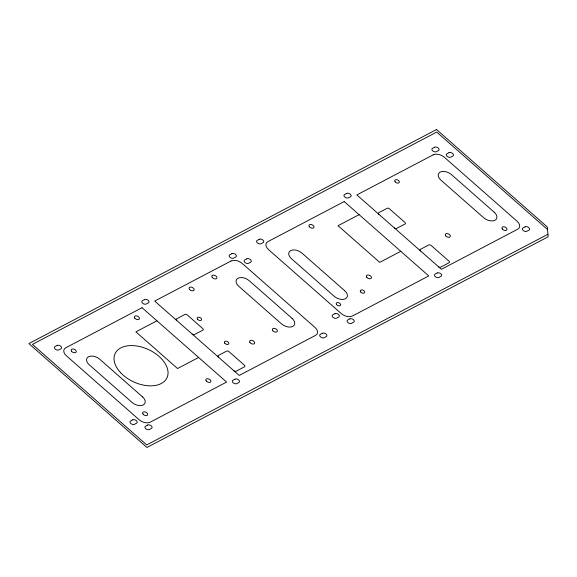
<?xml version="1.0" encoding="UTF-8"?>
<svg xmlns="http://www.w3.org/2000/svg" width="577" height="577" viewBox="0 0 577 577"><rect width="100%" height="100%" fill="white"/><g stroke="black" fill="none" stroke-linecap="round" stroke-linejoin="round"><path stroke-width="0.87" d="M156.944 320.805L135.883 331.862L177.565 368.523L198.625 357.466M359.103 214.651L338.043 225.708L379.724 262.369L400.784 251.305M547.934 234.255L146.731 444.925L32.413 344.382L436.731 132.075L547.523 229.516M233.88 370.73A1.681 1.046 24.9 0 0 236.123 371.22L244.547 366.799A1.681 1.046 24.9 0 0 244.41 365.198L228.932 351.581A1.681 1.046 24.9 0 0 226.689 351.09L218.265 355.511A1.681 1.046 24.9 0 0 218.402 357.113M438.426 266.668A1.681 1.046 24.9 0 0 440.669 267.165L449.094 262.737A1.681 1.046 24.9 0 0 448.956 261.136L431.091 245.427A1.681 1.046 24.9 0 0 428.848 244.936L420.424 249.358A1.681 1.046 24.9 0 0 420.561 250.959M378.887 214.298A1.681 1.046 24.9 0 1 378.75 212.704L387.167 208.275A1.681 1.046 24.9 0 1 389.41 208.773L404.895 222.39A1.681 1.046 24.9 0 1 405.032 223.984L396.608 228.413A1.681 1.046 24.9 0 1 394.365 227.915M176.721 320.451A1.681 1.046 24.9 0 1 176.584 318.857L185.008 314.429A1.681 1.046 24.9 0 1 187.251 314.927L202.736 328.544A1.681 1.046 24.9 0 1 202.873 330.145L194.449 334.566A1.681 1.046 24.9 0 1 192.206 334.069M436.515 129.529L28.85 343.596L146.947 447.471L548.15 236.794L547.306 226.977L436.515 129.529M57.152 345.435L55.053 346.546A2.697 1.673 24.9 0 0 55.269 349.107A2.697 1.673 24.9 0 0 58.861 349.893L60.967 348.789A2.697 1.673 24.9 0 0 60.744 346.229A2.697 1.673 24.9 0 0 57.152 345.435M144.546 299.55L142.44 300.653A2.697 1.673 24.9 0 0 142.663 303.213A2.697 1.673 24.9 0 0 146.255 304.007L148.361 302.903A2.697 1.673 24.9 0 0 148.138 300.343A2.697 1.673 24.9 0 0 144.546 299.55M231.94 253.656L229.834 254.767A2.697 1.673 24.9 0 0 230.057 257.328A2.697 1.673 24.9 0 0 233.642 258.114L235.748 257.01A2.697 1.673 24.9 0 0 235.531 254.45A2.697 1.673 24.9 0 0 231.94 253.656M259.318 239.282L257.212 240.393A2.697 1.673 24.9 0 0 257.429 242.953A2.697 1.673 24.9 0 0 261.02 243.739L263.126 242.636A2.697 1.673 24.9 0 0 262.903 240.075A2.697 1.673 24.9 0 0 259.318 239.282M346.705 193.396L344.599 194.499A2.697 1.673 24.9 0 0 344.822 197.06A2.697 1.673 24.9 0 0 348.414 197.853L350.52 196.75A2.697 1.673 24.9 0 0 350.297 194.189A2.697 1.673 24.9 0 0 346.705 193.396M434.625 147.229L432.519 148.332A2.697 1.673 24.9 0 0 432.743 150.893A2.697 1.673 24.9 0 0 436.335 151.686L438.441 150.583A2.697 1.673 24.9 0 0 438.217 148.022A2.697 1.673 24.9 0 0 434.625 147.229M142.057 307.714L65.72 347.801A8.417 5.229 24.9 0 0 66.413 355.8L139.05 419.688A8.417 5.229 24.9 0 0 150.272 422.162L226.602 382.075L142.057 307.714M231.031 260.992L154.694 301.079L239.239 375.439L315.576 335.36A8.417 5.229 24.9 0 0 314.891 327.354L242.246 263.465A8.417 5.229 24.9 0 0 231.031 260.992M344.217 201.561L267.887 241.64A8.417 5.229 24.9 0 0 268.572 249.646L341.209 313.535A8.417 5.229 24.9 0 0 352.432 316.008L428.769 275.921L344.217 201.561M433.19 154.838L356.853 194.925L441.398 269.286L517.735 229.199A8.417 5.229 24.9 0 0 517.05 221.2L444.413 157.312A8.417 5.229 24.9 0 0 433.19 154.838M246.869 258.835L244.763 259.938A2.697 1.673 24.9 0 0 244.987 262.499A2.697 1.673 24.9 0 0 248.572 263.292L250.678 262.182A2.697 1.673 24.9 0 0 250.461 259.621A2.697 1.673 24.9 0 0 246.869 258.835M449.029 152.681L446.923 153.785A2.697 1.673 24.9 0 0 447.146 156.345A2.697 1.673 24.9 0 0 450.731 157.139L452.837 156.028A2.697 1.673 24.9 0 0 452.62 153.468A2.697 1.673 24.9 0 0 449.029 152.681M132.724 419.861L130.618 420.972A2.697 1.673 24.9 0 0 130.842 423.532A2.697 1.673 24.9 0 0 134.434 424.319L136.54 423.215A2.697 1.673 24.9 0 0 136.316 420.655A2.697 1.673 24.9 0 0 132.724 419.861M334.884 313.708L332.778 314.818A2.697 1.673 24.9 0 0 333.001 317.379A2.697 1.673 24.9 0 0 336.593 318.165L338.699 317.061A2.697 1.673 24.9 0 0 338.475 314.501A2.697 1.673 24.9 0 0 334.884 313.708M147.654 425.04L145.548 426.143A2.697 1.673 24.9 0 0 145.772 428.704A2.697 1.673 24.9 0 0 149.364 429.497L151.462 428.386A2.697 1.673 24.9 0 0 151.246 425.826A2.697 1.673 24.9 0 0 147.654 425.04M235.048 379.147L232.942 380.25A2.697 1.673 24.9 0 0 233.166 382.811A2.697 1.673 24.9 0 0 236.75 383.604L238.856 382.501A2.697 1.673 24.9 0 0 238.64 379.94A2.697 1.673 24.9 0 0 235.048 379.147M322.442 333.261L320.336 334.364A2.697 1.673 24.9 0 0 320.552 336.925A2.697 1.673 24.9 0 0 324.144 337.718L326.25 336.607A2.697 1.673 24.9 0 0 326.027 334.047A2.697 1.673 24.9 0 0 322.442 333.261M349.813 318.886L347.707 319.99A2.697 1.673 24.9 0 0 347.931 322.55A2.697 1.673 24.9 0 0 351.523 323.344L353.629 322.233A2.697 1.673 24.9 0 0 353.405 319.672A2.697 1.673 24.9 0 0 349.813 318.886M437.207 272.993L435.101 274.097A2.697 1.673 24.9 0 0 435.325 276.657A2.697 1.673 24.9 0 0 438.909 277.45L441.016 276.347A2.697 1.673 24.9 0 0 440.799 273.786A2.697 1.673 24.9 0 0 437.207 272.993M525.128 226.826L523.022 227.937A2.697 1.673 24.9 0 0 523.238 230.497A2.697 1.673 24.9 0 0 526.83 231.283L528.936 230.18A2.697 1.673 24.9 0 0 528.72 227.619A2.697 1.673 24.9 0 0 525.128 226.826M494.265 212.257L451.394 174.55A8.417 5.229 24.9 0 0 440.179 172.076A8.417 5.229 24.9 0 0 440.871 180.082L483.735 217.781A8.417 5.229 24.9 0 0 494.958 220.255A8.417 5.229 24.9 0 0 494.265 212.257M344.75 290.765L301.886 253.058A8.417 5.229 24.9 0 0 290.664 250.591A8.417 5.229 24.9 0 0 291.356 258.59L334.22 296.297A8.417 5.229 24.9 0 0 345.443 298.763A8.417 5.229 24.9 0 0 344.75 290.765M292.106 318.41L249.235 280.703A8.417 5.229 24.9 0 0 238.02 278.237A8.417 5.229 24.9 0 0 238.705 286.235L281.576 323.942A8.417 5.229 24.9 0 0 292.799 326.409A8.417 5.229 24.9 0 0 292.106 318.41M142.591 396.918L99.72 359.219A8.417 5.229 24.9 0 0 88.505 356.745A8.417 5.229 24.9 0 0 89.197 364.743L132.061 402.45A8.417 5.229 24.9 0 0 143.284 404.924A8.417 5.229 24.9 0 0 142.591 396.918M309.344 226.739A2.697 1.673 24.9 0 0 313.737 227.713A2.697 1.673 24.9 0 0 311.306 224.511A2.697 1.673 24.9 0 0 309.344 226.739M366.813 277.285A2.697 1.673 24.9 0 0 371.206 278.258A2.697 1.673 24.9 0 0 368.775 275.056A2.697 1.673 24.9 0 0 366.813 277.285M336.564 304.577A2.358 1.464 24.9 0 0 340.408 305.421A2.358 1.464 24.9 0 0 338.281 302.622A2.358 1.464 24.9 0 0 336.564 304.577M360.632 291.933A2.358 1.464 24.9 0 0 364.476 292.784A2.358 1.464 24.9 0 0 362.349 289.979A2.358 1.464 24.9 0 0 360.632 291.933M71.598 351.299A2.697 1.673 24.9 0 0 75.998 352.273A2.697 1.673 24.9 0 0 73.567 349.071A2.697 1.673 24.9 0 0 71.598 351.299M134.78 318.129A2.697 1.673 24.9 0 0 139.172 319.095A2.697 1.673 24.9 0 0 136.742 315.9A2.697 1.673 24.9 0 0 134.78 318.129M206.227 380.971A2.697 1.673 24.9 0 0 210.619 381.938A2.697 1.673 24.9 0 0 208.189 378.736A2.697 1.673 24.9 0 0 206.227 380.971M143.046 414.142A2.697 1.673 24.9 0 0 147.445 415.108A2.697 1.673 24.9 0 0 145.015 411.913A2.697 1.673 24.9 0 0 143.046 414.142M120.643 372.706A28.626 17.779 24.9 0 0 166.587 378.57A28.626 17.779 24.9 0 0 135.869 345.868A28.626 17.779 24.9 0 0 120.643 372.706M445.704 235.856A2.697 1.673 24.9 0 0 450.103 236.83A2.697 1.673 24.9 0 0 447.673 233.627A2.697 1.673 24.9 0 0 445.704 235.856M395.108 181.762A2.459 1.529 24.9 0 0 399.125 182.649A2.459 1.529 24.9 0 0 396.904 179.728A2.459 1.529 24.9 0 0 395.108 181.762M502.365 229.055A2.697 1.673 24.9 0 0 506.757 230.028A2.697 1.673 24.9 0 0 504.327 226.826A2.697 1.673 24.9 0 0 502.365 229.055M189.508 289.387A2.697 1.673 24.9 0 0 193.901 290.361A2.697 1.673 24.9 0 0 191.47 287.158A2.697 1.673 24.9 0 0 189.508 289.387M250 342.594A2.697 1.673 24.9 0 0 254.399 343.56A2.697 1.673 24.9 0 0 251.961 340.365A2.697 1.673 24.9 0 0 250 342.594M272.733 330.657A2.697 1.673 24.9 0 0 277.126 331.624A2.697 1.673 24.9 0 0 274.695 328.428A2.697 1.673 24.9 0 0 272.733 330.657M212.242 277.45A2.697 1.673 24.9 0 0 216.635 278.424A2.697 1.673 24.9 0 0 214.204 275.222A2.697 1.673 24.9 0 0 212.242 277.45M224.756 343.178A2.358 1.464 24.9 0 0 228.6 344.022A2.358 1.464 24.9 0 0 226.472 341.223A2.358 1.464 24.9 0 0 224.756 343.178M197.536 319.232A2.358 1.464 24.9 0 0 201.38 320.084A2.358 1.464 24.9 0 0 199.253 317.278A2.358 1.464 24.9 0 0 197.536 319.232"/></g></svg>
